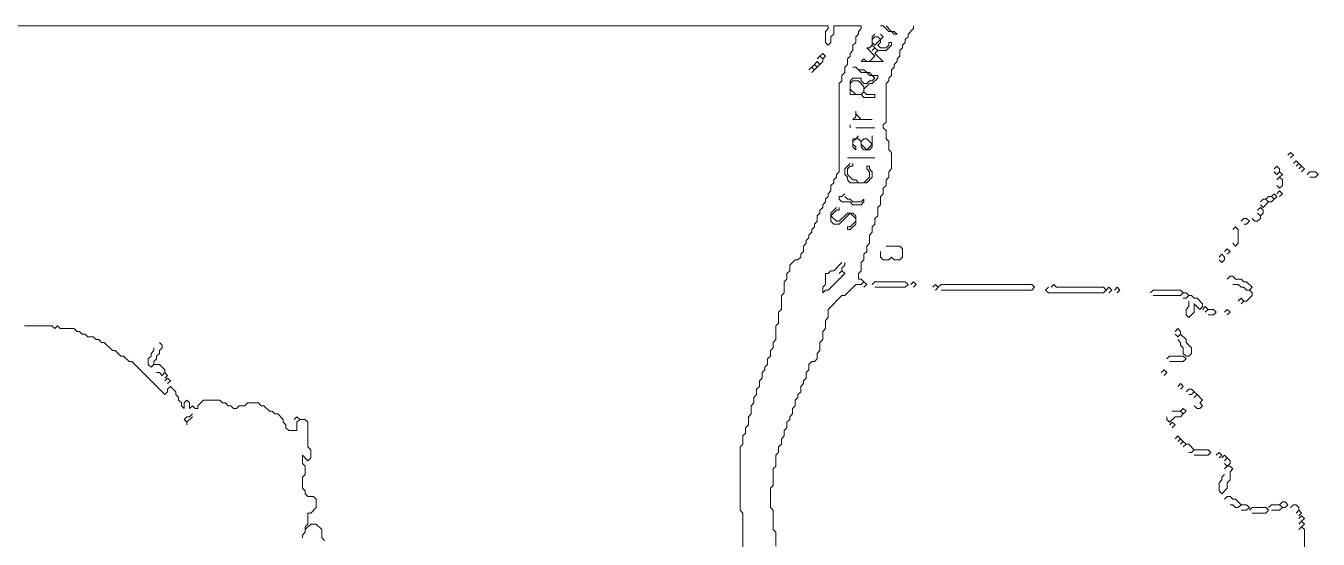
# Model space of a CAD drawing. Header units: metres. Extents: x 0 to 1919, y -1079 to 0.
# Drawn here: x 823.5 to 1293, y -186.5 to 0 of the extents above; entities that cross this region are included whole.
import ezdxf

# ---------------------------------------------------------------- set-up
doc = ezdxf.new("R2010")
doc.units = ezdxf.units.M
doc.layers.add('greeny green lines', color=3, linetype='Continuous')

msp = doc.modelspace()

# ---------------------------------------------------------------- linework, layer by layer
at = {"layer": 'greeny green lines', "lineweight": 20}
for p, q in [((1115, 0), (281, 0)), ((1115, -1), (1115, 0)), ((1127, 0), (1117, 0)), ((1117, 0), (1117, -3)), ((1127, -1), (1127, 0)), ((1134, 0), (1135, 0)), ((1134, 0), (1135, 0)), ((1135, 0), (1137, -2)), ((1138, -2), (1136, 0)), ((1146, 0), (1146, -1)), ((1146, 0), (1146, -1)), ((1114, -2), (1115, -1)), ((1114, -6), (1114, -2)), ((1117, -3), (1116, -4)), ((1116, -4), (1116, -6)), ((1125, -4), (1126, -3)), ((1125, -6), (1125, -4)), ((1126, -2), (1127, -1)), ((1126, -3), (1126, -2)), ((1132, -3), (1131, -4)), ((1132, -3), (1131, -4)), ((1131, -4), (1131, -7)), ((1131, -5), (1132, -4)), ((1131, -5), (1132, -4)), ((1132, -4), (1133, -4)), ((1133, -4), (1134, -5)), ((1135, -4), (1134, -3)), ((1134, -5), (1135, -4)), ((1137, -2), (1138, -2)), ((1138, -2), (1139, -3)), ((1139, -2), (1138, -2)), ((1140, -3), (1139, -2)), ((1139, -3), (1140, -3)), ((1144, -4), (1143, -5)), ((1146, -1), (1144, -3)), ((1144, -3), (1144, -4)), ((1115, -7), (1114, -6)), ((1116, -6), (1115, -7)), ((1123, -10), (1124, -9)), ((1124, -7), (1125, -6)), ((1124, -9), (1124, -7)), ((1130, -8), (1129, -8)), ((1129, -8), (1132, -11)), ((1131, -7), (1130, -8)), ((1130, -8), (1131, -7)), ((1130, -8), (1131, -7)), ((1132, -7), (1131, -6)), ((1131, -7), (1132, -8)), ((1131, -9), (1132, -8)), ((1131, -9), (1132, -8)), ((1132, -8), (1131, -9)), ((1134, -5), (1132, -7)), ((1132, -8), (1133, -9)), ((1132, -10), (1133, -9)), ((1133, -9), (1132, -10)), ((1133, -7), (1134, -6)), ((1134, -8), (1133, -7)), ((1133, -9), (1136, -9)), ((1134, -6), (1134, -5)), ((1136, -8), (1134, -8)), ((1136, -9), (1138, -7)), ((1137, -7), (1136, -8)), ((1138, -6), (1137, -6)), ((1137, -6), (1137, -7)), ((1138, -7), (1138, -6)), ((1142, -8), (1141, -9)), ((1141, -9), (1141, -11)), ((1143, -6), (1142, -7)), ((1142, -7), (1142, -8)), ((1143, -5), (1143, -6)), ((1109, -15), (1110, -14)), ((1109, -15), (1110, -14)), ((1110, -14), (1111, -13)), ((1110, -14), (1111, -13)), ((1110, -14), (1111, -15)), ((1111, -12), (1112, -11)), ((1111, -12), (1112, -11)), ((1111, -13), (1112, -14)), ((1112, -14), (1111, -13)), ((1112, -14), (1111, -15)), ((1112, -11), (1113, -10)), ((1112, -11), (1113, -10)), ((1112, -11), (1113, -12)), ((1113, -13), (1112, -14)), ((1113, -10), (1114, -11)), ((1114, -11), (1113, -12)), ((1113, -12), (1113, -13)), ((1121, -15), (1122, -14)), ((1122, -12), (1123, -11)), ((1122, -14), (1122, -12)), ((1123, -11), (1123, -10)), ((1128, -12), (1127, -13)), ((1127, -13), (1135, -13)), ((1129, -13), (1128, -12)), ((1130, -13), (1129, -13)), ((1132, -11), (1130, -13)), ((1135, -13), (1132, -10)), ((1140, -13), (1139, -14)), ((1139, -14), (1139, -15)), ((1141, -11), (1140, -12)), ((1140, -12), (1140, -13)), ((1108, -16), (1109, -15)), ((1108, -16), (1109, -15)), ((1109, -15), (1110, -16)), ((1110, -16), (1109, -17)), ((1111, -15), (1110, -16)), ((1120, -18), (1121, -17)), ((1120, -20), (1120, -18)), ((1121, -17), (1121, -15)), ((1124, -15), (1125, -15)), ((1124, -15), (1125, -15)), ((1125, -15), (1127, -17)), ((1126, -16), (1125, -15)), ((1128, -16), (1126, -16)), ((1127, -17), (1129, -17)), ((1129, -17), (1128, -16)), ((1129, -17), (1130, -18)), ((1130, -17), (1129, -17)), ((1131, -18), (1130, -17)), ((1130, -18), (1131, -18)), ((1131, -18), (1132, -19)), ((1133, -18), (1131, -18)), ((1133, -19), (1133, -18)), ((1138, -18), (1137, -19)), ((1139, -15), (1138, -16)), ((1138, -16), (1138, -18)), ((1119, -21), (1120, -20)), ((1119, -53), (1119, -21)), ((1124, -19), (1123, -20)), ((1123, -20), (1123, -25)), ((1123, -21), (1124, -20)), ((1123, -21), (1124, -20)), ((1125, -25), (1123, -23)), ((1127, -19), (1124, -19)), ((1124, -20), (1126, -20)), ((1126, -20), (1128, -22)), ((1127, -20), (1127, -19)), ((1128, -21), (1127, -20)), ((1129, -21), (1128, -21)), ((1128, -23), (1130, -21)), ((1128, -22), (1128, -24)), ((1128, -24), (1128, -23)), ((1130, -20), (1129, -21)), ((1131, -20), (1130, -20)), ((1130, -21), (1131, -21)), ((1132, -19), (1131, -20)), ((1131, -21), (1133, -19)), ((1137, -20), (1136, -21)), ((1136, -21), (1136, -35)), ((1137, -19), (1137, -20)), ((1123, -25), (1127, -25)), ((1127, -25), (1125, -25)), ((1128, -24), (1127, -25)), ((1127, -25), (1128, -26)), ((1129, -25), (1128, -24)), ((1128, -26), (1132, -26)), ((1132, -25), (1129, -25)), ((1132, -26), (1132, -25)), ((1125, -31), (1125, -33)), ((1125, -31), (1125, -33)), ((1127, -34), (1125, -32)), ((1123, -36), (1123, -37)), ((1123, -36), (1123, -37)), ((1125, -33), (1124, -34)), ((1124, -34), (1131, -34)), ((1125, -37), (1132, -37)), ((1125, -37), (1132, -37)), ((1131, -34), (1127, -34)), ((1136, -35), (1135, -36)), ((1135, -36), (1135, -37)), ((1135, -37), (1136, -38)), ((1125, -41), (1124, -41)), ((1124, -41), (1124, -44)), ((1124, -42), (1125, -41)), ((1124, -43), (1124, -42)), ((1126, -40), (1125, -41)), ((1126, -40), (1125, -41)), ((1125, -41), (1126, -41)), ((1126, -41), (1127, -42)), ((1127, -42), (1128, -41)), ((1127, -42), (1128, -41)), ((1127, -42), (1127, -44)), ((1128, -41), (1129, -41)), ((1129, -41), (1131, -43)), ((1131, -44), (1131, -40)), ((1136, -38), (1136, -41)), ((1136, -41), (1137, -42)), ((1137, -42), (1137, -45)), ((1125, -44), (1124, -43)), ((1124, -44), (1125, -45)), ((1125, -45), (1125, -44)), ((1129, -45), (1127, -43)), ((1127, -44), (1128, -45)), ((1128, -45), (1130, -45)), ((1131, -43), (1129, -45)), ((1130, -45), (1131, -44)), ((1137, -45), (1138, -46)), ((1138, -46), (1138, -52)), ((1282, -47), (1283, -46)), ((1282, -47), (1283, -46)), ((1283, -46), (1284, -47)), ((1123, -50), (1121, -52)), ((1123, -50), (1121, -52)), ((1122, -48), (1132, -48)), ((1122, -48), (1132, -48)), ((1122, -52), (1123, -51)), ((1123, -51), (1124, -51)), ((1124, -51), (1124, -50)), ((1130, -51), (1129, -51)), ((1129, -51), (1129, -52)), ((1130, -52), (1130, -51)), ((1277, -52), (1278, -51)), ((1277, -52), (1278, -51)), ((1278, -51), (1279, -52)), ((1284, -47), (1283, -48)), ((1284, -50), (1285, -49)), ((1284, -50), (1285, -49)), ((1285, -49), (1286, -50)), ((1285, -51), (1286, -50)), ((1285, -51), (1286, -50)), ((1286, -50), (1285, -51)), ((1286, -50), (1287, -51)), ((1286, -52), (1287, -51)), ((1286, -52), (1287, -51)), ((1287, -51), (1286, -52)), ((1287, -51), (1288, -52)), ((1117, -56), (1118, -55)), ((1117, -57), (1117, -56)), ((1118, -54), (1119, -53)), ((1118, -55), (1118, -54)), ((1121, -52), (1121, -54)), ((1121, -54), (1122, -55)), ((1122, -54), (1122, -52)), ((1124, -56), (1122, -54)), ((1122, -55), (1122, -56)), ((1122, -56), (1123, -57)), ((1125, -56), (1124, -56)), ((1126, -57), (1125, -56)), ((1130, -55), (1128, -57)), ((1129, -52), (1130, -53)), ((1129, -57), (1131, -55)), ((1131, -53), (1130, -52)), ((1130, -53), (1130, -55)), ((1131, -55), (1131, -53)), ((1137, -55), (1136, -56)), ((1136, -56), (1136, -58)), ((1138, -52), (1137, -53)), ((1137, -53), (1137, -55)), ((1278, -54), (1277, -53)), ((1278, -54), (1279, -53)), ((1278, -54), (1279, -53)), ((1279, -53), (1278, -54)), ((1278, -56), (1279, -55)), ((1278, -56), (1279, -55)), ((1279, -52), (1279, -53)), ((1279, -53), (1280, -54)), ((1280, -54), (1279, -55)), ((1279, -55), (1280, -56)), ((1280, -56), (1280, -58)), ((1288, -52), (1287, -53)), ((1289, -54), (1290, -53)), ((1289, -54), (1290, -53)), ((1290, -53), (1292, -53)), ((1292, -55), (1290, -55)), ((1292, -53), (1293, -54)), ((1293, -54), (1292, -55)), ((1115, -61), (1116, -60)), ((1115, -62), (1115, -61)), ((1116, -58), (1117, -57)), ((1116, -60), (1116, -58)), ((1121, -61), (1120, -62)), ((1121, -61), (1120, -62)), ((1123, -57), (1129, -57)), ((1128, -57), (1126, -57)), ((1135, -61), (1134, -62)), ((1136, -58), (1135, -59)), ((1135, -59), (1135, -61)), ((1276, -62), (1277, -61)), ((1276, -62), (1277, -61)), ((1277, -61), (1278, -62)), ((1279, -59), (1278, -58)), ((1278, -61), (1279, -60)), ((1278, -61), (1279, -60)), ((1280, -58), (1279, -59)), ((1279, -60), (1280, -61)), ((1280, -61), (1279, -62)), ((1113, -65), (1114, -64)), ((1113, -66), (1113, -65)), ((1114, -63), (1115, -62)), ((1114, -64), (1114, -63)), ((1120, -62), (1119, -62)), ((1119, -62), (1119, -63)), ((1119, -63), (1120, -64)), ((1120, -64), (1123, -64)), ((1122, -63), (1121, -62)), ((1123, -63), (1122, -63)), ((1124, -64), (1123, -63)), ((1123, -64), (1124, -65)), ((1127, -64), (1124, -64)), ((1124, -65), (1127, -65)), ((1128, -63), (1127, -64)), ((1127, -65), (1128, -64)), ((1128, -64), (1128, -63)), ((1134, -65), (1133, -66)), ((1134, -62), (1134, -65)), ((1272, -64), (1273, -63)), ((1272, -64), (1273, -63)), ((1273, -66), (1272, -65)), ((1273, -63), (1274, -63)), ((1275, -64), (1273, -66)), ((1274, -63), (1275, -62)), ((1274, -63), (1275, -62)), ((1274, -63), (1275, -64)), ((1275, -62), (1276, -62)), ((1276, -64), (1275, -64)), ((1276, -62), (1277, -63)), ((1277, -63), (1276, -64)), ((1278, -62), (1277, -63)), ((1111, -69), (1112, -68)), ((1111, -71), (1111, -69)), ((1112, -67), (1113, -66)), ((1112, -68), (1112, -67)), ((1118, -66), (1116, -68)), ((1118, -66), (1116, -68)), ((1116, -69), (1118, -67)), ((1116, -68), (1116, -71)), ((1118, -71), (1116, -69)), ((1118, -67), (1119, -67)), ((1119, -67), (1119, -66)), ((1119, -72), (1123, -68)), ((1122, -68), (1119, -71)), ((1124, -68), (1122, -68)), ((1123, -68), (1125, -70)), ((1125, -69), (1124, -68)), ((1125, -72), (1125, -69)), ((1125, -70), (1125, -71)), ((1133, -69), (1132, -70)), ((1132, -70), (1132, -72)), ((1133, -66), (1133, -69)), ((1265, -71), (1266, -70)), ((1265, -71), (1266, -70)), ((1266, -70), (1267, -70)), ((1267, -70), (1268, -71)), ((1270, -71), (1269, -70)), ((1271, -67), (1272, -66)), ((1271, -67), (1272, -66)), ((1271, -68), (1272, -69)), ((1271, -68), (1272, -69)), ((1272, -69), (1271, -68)), ((1272, -70), (1271, -71)), ((1272, -66), (1273, -67)), ((1273, -68), (1272, -69)), ((1272, -69), (1272, -70)), ((1273, -67), (1273, -68)), ((1108, -76), (1109, -75)), ((1109, -74), (1110, -73)), ((1109, -75), (1109, -74)), ((1110, -72), (1111, -71)), ((1110, -73), (1110, -72)), ((1116, -71), (1117, -72)), ((1117, -72), (1119, -72)), ((1119, -71), (1118, -71)), ((1123, -73), (1122, -73)), ((1122, -73), (1122, -74)), ((1122, -74), (1123, -74)), ((1125, -71), (1123, -73)), ((1123, -74), (1125, -72)), ((1131, -75), (1130, -76)), ((1132, -72), (1131, -73)), ((1131, -73), (1131, -75)), ((1262, -74), (1263, -73)), ((1262, -74), (1263, -73)), ((1263, -73), (1264, -74)), ((1264, -74), (1264, -79)), ((1267, -72), (1266, -72)), ((1268, -71), (1267, -72)), ((1271, -71), (1270, -71)), ((1106, -80), (1107, -79)), ((1107, -78), (1108, -77)), ((1107, -79), (1107, -78)), ((1108, -77), (1108, -76)), ((1130, -79), (1129, -80)), ((1130, -76), (1130, -79)), ((1263, -80), (1262, -79)), ((1264, -79), (1263, -80)), ((1104, -85), (1105, -84)), ((1105, -83), (1106, -82)), ((1105, -84), (1105, -83)), ((1106, -82), (1106, -80)), ((1129, -82), (1128, -83)), ((1128, -83), (1128, -85)), ((1129, -80), (1129, -82)), ((1134, -84), (1134, -82)), ((1135, -85), (1134, -84)), ((1136, -80), (1141, -80)), ((1136, -80), (1141, -80)), ((1138, -84), (1137, -85)), ((1139, -85), (1138, -84)), ((1141, -80), (1142, -81)), ((1142, -84), (1141, -85)), ((1142, -81), (1142, -84)), ((1257, -84), (1258, -83)), ((1257, -84), (1258, -83)), ((1258, -83), (1259, -84)), ((1259, -82), (1260, -81)), ((1259, -82), (1260, -81)), ((1259, -84), (1259, -85)), ((1260, -81), (1261, -82)), ((1261, -82), (1260, -83)), ((1100, -90), (1101, -89)), ((1101, -87), (1103, -85)), ((1101, -89), (1101, -87)), ((1103, -85), (1104, -85)), ((1116, -89), (1115, -90)), ((1117, -89), (1116, -89)), ((1120, -86), (1117, -89)), ((1120, -86), (1117, -89)), ((1119, -90), (1120, -89)), ((1119, -90), (1120, -89)), ((1120, -88), (1121, -87)), ((1120, -89), (1120, -88)), ((1121, -90), (1120, -89)), ((1120, -89), (1121, -90)), ((1121, -87), (1121, -86)), ((1127, -89), (1126, -90)), ((1128, -85), (1127, -86)), ((1127, -86), (1127, -89)), ((1137, -85), (1135, -85)), ((1141, -85), (1139, -85)), ((1258, -86), (1257, -85)), ((1259, -85), (1258, -86)), ((1099, -93), (1100, -92)), ((1099, -97), (1099, -93)), ((1100, -92), (1100, -90)), ((1115, -90), (1114, -90)), ((1114, -90), (1114, -94)), ((1115, -96), (1121, -90)), ((1121, -90), (1120, -91)), ((1126, -90), (1126, -92)), ((1126, -92), (1127, -92)), ((1127, -92), (1128, -93)), ((1128, -93), (1127, -94)), ((1127, -94), (1128, -93)), ((1127, -94), (1128, -93)), ((1128, -93), (1129, -94)), ((1131, -94), (1132, -93)), ((1131, -94), (1132, -93)), ((1132, -93), (1143, -93)), ((1143, -93), (1144, -94)), ((1145, -94), (1146, -93)), ((1145, -94), (1146, -93)), ((1146, -93), (1147, -94)), ((1260, -92), (1261, -91)), ((1260, -92), (1261, -91)), ((1261, -91), (1262, -91)), ((1262, -91), (1263, -92)), ((1263, -92), (1265, -92)), ((1265, -92), (1266, -93)), ((1266, -93), (1267, -93)), ((1267, -93), (1269, -95)), ((1098, -98), (1099, -97)), ((1098, -103), (1098, -98)), ((1114, -94), (1113, -95)), ((1113, -95), (1113, -97)), ((1113, -97), (1114, -96)), ((1114, -96), (1115, -96)), ((1120, -98), (1115, -103)), ((1121, -98), (1120, -98)), ((1125, -94), (1121, -98)), ((1127, -94), (1125, -94)), ((1129, -94), (1128, -95)), ((1143, -95), (1132, -95)), ((1144, -94), (1143, -95)), ((1147, -94), (1146, -95)), ((1153, -95), (1154, -94)), ((1153, -95), (1154, -94)), ((1154, -94), (1155, -95)), ((1155, -95), (1154, -96)), ((1155, -95), (1156, -94)), ((1155, -95), (1156, -94)), ((1156, -94), (1189, -94)), ((1189, -96), (1156, -96)), ((1189, -94), (1190, -95)), ((1190, -95), (1189, -96)), ((1194, -96), (1195, -95)), ((1195, -97), (1194, -96)), ((1215, -97), (1195, -97)), ((1196, -95), (1197, -94)), ((1196, -95), (1197, -94)), ((1197, -94), (1198, -95)), ((1198, -95), (1215, -95)), ((1215, -95), (1216, -96)), ((1216, -96), (1215, -97)), ((1216, -96), (1217, -95)), ((1216, -96), (1217, -95)), ((1217, -95), (1218, -96)), ((1218, -96), (1217, -97)), ((1219, -96), (1220, -95)), ((1219, -96), (1220, -95)), ((1220, -95), (1221, -96)), ((1221, -96), (1220, -97)), ((1232, -97), (1233, -96)), ((1232, -97), (1233, -96)), ((1233, -96), (1243, -96)), ((1243, -98), (1233, -98)), ((1243, -96), (1244, -97)), ((1243, -98), (1244, -97)), ((1243, -98), (1244, -97)), ((1244, -97), (1243, -98)), ((1244, -97), (1245, -97)), ((1245, -97), (1246, -98)), ((1245, -99), (1246, -98)), ((1245, -99), (1246, -98)), ((1246, -98), (1245, -99)), ((1246, -98), (1247, -98)), ((1247, -98), (1248, -99)), ((1264, -94), (1262, -94)), ((1265, -95), (1264, -94)), ((1266, -95), (1265, -95)), ((1267, -96), (1266, -95)), ((1268, -96), (1267, -96)), ((1269, -98), (1267, -100)), ((1269, -95), (1268, -96)), ((1268, -96), (1269, -97)), ((1268, -96), (1269, -97)), ((1269, -97), (1269, -98)), ((1097, -104), (1098, -103)), ((1115, -103), (1115, -106)), ((1245, -99), (1244, -99)), ((1245, -103), (1246, -102)), ((1245, -105), (1245, -103)), ((1246, -102), (1246, -100)), ((1248, -99), (1249, -99)), ((1250, -103), (1248, -101)), ((1248, -101), (1248, -104)), ((1249, -99), (1251, -101)), ((1251, -102), (1250, -103)), ((1251, -101), (1251, -102)), ((1251, -103), (1252, -102)), ((1251, -103), (1252, -102)), ((1252, -102), (1253, -103)), ((1252, -104), (1253, -103)), ((1252, -104), (1253, -103)), ((1253, -103), (1252, -104)), ((1253, -103), (1255, -103)), ((1255, -103), (1256, -104)), ((1259, -104), (1260, -103)), ((1259, -104), (1260, -103)), ((1260, -103), (1261, -104)), ((1264, -100), (1265, -99)), ((1264, -100), (1265, -99)), ((1265, -99), (1266, -100)), ((1266, -100), (1265, -99)), ((1266, -100), (1265, -101)), ((1267, -100), (1266, -100)), ((1097, -108), (1097, -104)), ((1115, -106), (1114, -107)), ((1114, -107), (1114, -110)), ((1246, -106), (1245, -105)), ((1248, -104), (1246, -106)), ((1255, -105), (1253, -105)), ((1256, -104), (1255, -105)), ((1261, -104), (1260, -105)), ((823, -109), (833, -109)), ((833, -109), (834, -110)), ((834, -110), (835, -109)), ((835, -109), (836, -110)), ((836, -110), (841, -110)), ((841, -110), (842, -111)), ((842, -111), (843, -111)), ((843, -111), (844, -112)), ((844, -112), (845, -112)), ((845, -112), (846, -113)), ((1096, -109), (1097, -108)), ((1096, -114), (1096, -109)), ((1114, -110), (1113, -111)), ((1113, -111), (1113, -114)), ((1241, -111), (1242, -110)), ((1241, -111), (1242, -110)), ((1242, -113), (1241, -112)), ((1242, -110), (1243, -111)), ((1242, -113), (1243, -112)), ((1242, -113), (1243, -112)), ((1243, -112), (1242, -113)), ((1243, -111), (1243, -112)), ((1243, -112), (1245, -114)), ((846, -113), (848, -113)), ((848, -113), (849, -114)), ((849, -114), (850, -114)), ((850, -114), (851, -115)), ((851, -115), (852, -115)), ((852, -115), (855, -118)), ((870, -118), (870, -117)), ((872, -115), (873, -116)), ((872, -115), (873, -116)), ((873, -117), (872, -118)), ((873, -116), (873, -117)), ((1094, -118), (1095, -117)), ((1095, -115), (1096, -114)), ((1095, -117), (1095, -115)), ((1113, -114), (1112, -115)), ((1112, -115), (1112, -118)), ((1243, -115), (1242, -114)), ((1243, -116), (1243, -115)), ((1244, -117), (1243, -116)), ((1244, -119), (1244, -117)), ((1245, -114), (1245, -115)), ((1245, -115), (1247, -117)), ((1247, -117), (1247, -119)), ((855, -118), (856, -118)), ((856, -118), (858, -120)), ((858, -120), (859, -120)), ((859, -120), (861, -122)), ((861, -122), (862, -122)), ((862, -122), (874, -134)), ((868, -121), (869, -120)), ((868, -123), (868, -121)), ((869, -119), (870, -118)), ((869, -120), (869, -119)), ((871, -121), (870, -122)), ((870, -122), (870, -123)), ((872, -119), (871, -120)), ((871, -120), (871, -121)), ((872, -118), (872, -119)), ((1093, -121), (1094, -120)), ((1093, -123), (1093, -121)), ((1094, -120), (1094, -118)), ((1109, -122), (1108, -123)), ((1110, -122), (1109, -122)), ((1111, -121), (1110, -122)), ((1112, -118), (1111, -119)), ((1111, -119), (1111, -121)), ((1238, -121), (1239, -120)), ((1238, -121), (1239, -120)), ((1239, -120), (1244, -120)), ((1244, -122), (1239, -122)), ((1245, -120), (1244, -119)), ((1244, -120), (1245, -121)), ((1245, -121), (1244, -122)), ((1246, -120), (1245, -120)), ((1247, -119), (1246, -120)), ((869, -124), (868, -123)), ((869, -124), (870, -123)), ((869, -124), (870, -123)), ((870, -123), (869, -124)), ((870, -123), (872, -123)), ((872, -126), (871, -126)), ((872, -123), (874, -125)), ((873, -127), (872, -126)), ((873, -127), (874, -126)), ((873, -127), (874, -126)), ((874, -126), (873, -127)), ((874, -125), (874, -126)), ((874, -126), (875, -127)), ((1091, -126), (1092, -125)), ((1091, -128), (1091, -126)), ((1092, -124), (1093, -123)), ((1092, -125), (1092, -124)), ((1108, -125), (1107, -126)), ((1107, -126), (1107, -128)), ((1108, -123), (1108, -125)), ((1236, -126), (1237, -125)), ((1236, -126), (1237, -125)), ((1237, -125), (1238, -126)), ((1238, -126), (1237, -127)), ((875, -127), (874, -128)), ((874, -129), (875, -128)), ((874, -129), (875, -128)), ((875, -128), (876, -129)), ((876, -129), (875, -130)), ((875, -132), (876, -131)), ((876, -131), (878, -133)), ((1089, -132), (1090, -131)), ((1090, -129), (1091, -128)), ((1090, -131), (1090, -129)), ((1106, -130), (1105, -131)), ((1105, -131), (1105, -133)), ((1107, -128), (1106, -129)), ((1106, -129), (1106, -130)), ((1242, -131), (1243, -130)), ((1242, -131), (1243, -130)), ((1243, -130), (1244, -131)), ((1244, -131), (1243, -132)), ((874, -134), (875, -133)), ((875, -133), (875, -132)), ((878, -133), (878, -134)), ((878, -134), (879, -135)), ((879, -135), (879, -136)), ((879, -136), (880, -137)), ((881, -137), (882, -136)), ((882, -136), (883, -137)), ((886, -138), (888, -136)), ((888, -136), (894, -136)), ((894, -136), (895, -137)), ((1088, -135), (1089, -134)), ((1088, -137), (1088, -135)), ((1089, -134), (1089, -132)), ((1104, -135), (1103, -136)), ((1103, -136), (1103, -138)), ((1105, -133), (1104, -134)), ((1104, -134), (1104, -135)), ((1245, -133), (1246, -132)), ((1245, -133), (1246, -132)), ((1246, -132), (1247, -132)), ((1247, -134), (1246, -134)), ((1247, -132), (1248, -133)), ((1247, -134), (1248, -133)), ((1247, -134), (1248, -133)), ((1248, -133), (1247, -134)), ((1248, -133), (1249, -134)), ((1248, -135), (1249, -134)), ((1248, -135), (1249, -134)), ((1249, -134), (1248, -135)), ((1249, -134), (1251, -136)), ((1251, -136), (1250, -137)), ((880, -137), (880, -138)), ((880, -138), (881, -139)), ((881, -139), (881, -137)), ((883, -137), (883, -139)), ((883, -139), (884, -138)), ((884, -138), (885, -139)), ((885, -139), (886, -139)), ((886, -139), (886, -138)), ((895, -137), (896, -137)), ((896, -137), (897, -138)), ((897, -138), (898, -138)), ((898, -138), (899, -139)), ((899, -139), (900, -139)), ((900, -139), (901, -138)), ((901, -138), (903, -138)), ((903, -138), (904, -137)), ((904, -137), (908, -137)), ((908, -137), (909, -138)), ((909, -138), (910, -138)), ((910, -138), (912, -140)), ((912, -140), (913, -140)), ((913, -140), (914, -141)), ((1087, -138), (1088, -137)), ((1087, -141), (1087, -138)), ((1103, -138), (1102, -139)), ((1102, -139), (1102, -141)), ((1240, -140), (1243, -140)), ((1240, -140), (1243, -140)), ((1243, -140), (1244, -139)), ((1243, -140), (1244, -139)), ((1243, -140), (1244, -141)), ((1244, -139), (1245, -140)), ((1245, -140), (1244, -141)), ((1249, -139), (1248, -138)), ((1250, -139), (1249, -139)), ((1250, -137), (1251, -138)), ((1251, -138), (1250, -139)), ((882, -142), (881, -143)), ((881, -143), (882, -144)), ((883, -142), (882, -142)), ((882, -144), (884, -142)), ((882, -144), (882, -145)), ((882, -145), (882, -144)), ((884, -141), (883, -142)), ((884, -141), (883, -142)), ((914, -141), (915, -141)), ((915, -141), (917, -143)), ((917, -143), (917, -144)), ((917, -144), (918, -145)), ((918, -145), (918, -146)), ((921, -143), (922, -142)), ((921, -143), (922, -142)), ((922, -142), (923, -143)), ((922, -144), (923, -143)), ((923, -143), (922, -144)), ((922, -147), (922, -144)), ((923, -143), (925, -143)), ((925, -143), (926, -144)), ((926, -144), (926, -153)), ((1085, -146), (1086, -145)), ((1086, -142), (1087, -141)), ((1086, -145), (1086, -142)), ((1101, -143), (1100, -144)), ((1100, -144), (1100, -146)), ((1102, -141), (1101, -142)), ((1101, -142), (1101, -143)), ((1238, -143), (1238, -142)), ((1239, -144), (1238, -143)), ((1241, -142), (1239, -144)), ((1239, -145), (1240, -144)), ((1239, -145), (1240, -144)), ((1240, -144), (1241, -145)), ((1241, -145), (1240, -146)), ((1243, -142), (1241, -142)), ((1244, -141), (1243, -142)), ((918, -146), (919, -147)), ((919, -147), (922, -147)), ((1084, -149), (1085, -148)), ((1084, -152), (1084, -149)), ((1085, -148), (1085, -146)), ((1099, -149), (1098, -150)), ((1098, -150), (1098, -152)), ((1100, -146), (1099, -147)), ((1099, -147), (1099, -149)), ((1241, -150), (1242, -149)), ((1241, -150), (1242, -149)), ((1242, -149), (1243, -150)), ((1242, -151), (1243, -150)), ((1242, -151), (1243, -150)), ((1243, -150), (1242, -151)), ((1243, -150), (1244, -151)), ((926, -153), (927, -154)), ((927, -154), (927, -157)), ((1083, -153), (1084, -152)), ((1083, -176), (1083, -153)), ((1098, -152), (1097, -153)), ((1097, -153), (1097, -155)), ((1243, -152), (1244, -151)), ((1243, -152), (1244, -151)), ((1244, -151), (1243, -152)), ((1244, -151), (1245, -152)), ((1244, -153), (1245, -152)), ((1244, -153), (1245, -152)), ((1245, -152), (1244, -153)), ((1245, -152), (1246, -152)), ((1246, -152), (1248, -154)), ((1247, -155), (1248, -154)), ((1247, -155), (1248, -154)), ((1248, -154), (1247, -155)), ((1248, -154), (1253, -154)), ((1253, -154), (1254, -155)), ((926, -158), (924, -156)), ((924, -156), (924, -159)), ((924, -159), (925, -160)), ((927, -157), (926, -158)), ((1097, -155), (1096, -156)), ((1096, -156), (1096, -160)), ((1247, -155), (1246, -155)), ((1253, -156), (1248, -156)), ((1254, -155), (1253, -156)), ((1256, -156), (1257, -155)), ((1256, -156), (1257, -155)), ((1257, -155), (1258, -156)), ((1258, -156), (1257, -157)), ((1258, -157), (1259, -156)), ((1258, -157), (1259, -156)), ((1259, -156), (1260, -157)), ((1259, -158), (1260, -157)), ((1259, -158), (1260, -157)), ((1260, -157), (1259, -158)), ((1260, -160), (1259, -159)), ((1260, -157), (1261, -158)), ((1261, -159), (1260, -160)), ((1261, -158), (1261, -159)), ((925, -163), (924, -164)), ((924, -164), (924, -168)), ((925, -160), (925, -163)), ((1096, -160), (1095, -161)), ((1095, -161), (1095, -167)), ((1258, -164), (1259, -163)), ((1258, -165), (1258, -164)), ((1259, -161), (1260, -160)), ((1259, -161), (1260, -160)), ((1260, -160), (1261, -160)), ((1261, -160), (1262, -161)), ((1262, -161), (1261, -162)), ((1261, -162), (1261, -165)), ((924, -168), (925, -169)), ((925, -169), (925, -170)), ((1095, -167), (1094, -168)), ((1094, -168), (1094, -175)), ((1257, -166), (1258, -165)), ((1257, -169), (1257, -166)), ((1258, -170), (1257, -169)), ((1260, -168), (1258, -170)), ((1261, -165), (1260, -166)), ((1260, -166), (1260, -168)), ((925, -170), (926, -171)), ((926, -171), (928, -171)), ((928, -171), (929, -172)), ((929, -172), (929, -175)), ((1259, -172), (1260, -171)), ((1259, -172), (1260, -171)), ((1260, -171), (1261, -171)), ((1261, -171), (1262, -172)), ((1262, -172), (1263, -172)), ((1263, -172), (1265, -174)), ((1279, -174), (1280, -173)), ((1279, -174), (1280, -173)), ((1280, -173), (1281, -173)), ((1281, -173), (1282, -174)), ((927, -177), (926, -177)), ((926, -177), (926, -181)), ((929, -175), (927, -177)), ((1084, -177), (1083, -176)), ((1084, -191), (1084, -177)), ((1094, -175), (1095, -176)), ((1095, -176), (1095, -183)), ((1262, -174), (1261, -174)), ((1263, -175), (1262, -174)), ((1264, -175), (1263, -175)), ((1264, -175), (1265, -174)), ((1264, -175), (1265, -174)), ((1265, -174), (1264, -175)), ((1265, -174), (1267, -174)), ((1267, -176), (1265, -176)), ((1267, -174), (1268, -175)), ((1268, -175), (1267, -176)), ((1268, -176), (1269, -175)), ((1268, -176), (1269, -175)), ((1269, -175), (1274, -175)), ((1274, -177), (1269, -177)), ((1274, -175), (1275, -176)), ((1275, -176), (1274, -177)), ((1275, -175), (1276, -174)), ((1275, -175), (1276, -174)), ((1276, -174), (1279, -174)), ((1279, -176), (1276, -176)), ((1279, -174), (1280, -175)), ((1280, -175), (1279, -176)), ((1281, -175), (1280, -175)), ((1282, -174), (1281, -175)), ((1283, -175), (1284, -174)), ((1283, -175), (1284, -174)), ((1284, -174), (1285, -174)), ((1285, -174), (1286, -175)), ((1285, -177), (1286, -176)), ((1285, -177), (1286, -176)), ((1286, -176), (1285, -177)), ((1286, -175), (1286, -176)), ((1286, -176), (1287, -177)), ((1287, -177), (1286, -178)), ((1286, -179), (1287, -178)), ((1286, -179), (1287, -178)), ((1287, -178), (1288, -179)), ((926, -181), (925, -182)), ((925, -183), (927, -181)), ((925, -182), (925, -184)), ((925, -184), (925, -183)), ((927, -181), (929, -181)), ((929, -181), (931, -183)), ((931, -183), (931, -186)), ((1095, -183), (1096, -184)), ((1286, -181), (1287, -180)), ((1286, -181), (1287, -180)), ((1286, -183), (1287, -182)), ((1286, -183), (1287, -182)), ((1288, -179), (1287, -180)), ((1287, -180), (1288, -181)), ((1288, -181), (1287, -182)), ((1287, -182), (1288, -183)), ((1288, -183), (1288, -190)), ((925, -184), (924, -185)), ((924, -185), (925, -184)), ((924, -185), (924, -186)), ((924, -186), (924, -185)), ((931, -186), (932, -187)), ((1096, -184), (1096, -189))]:
    msp.add_line(p, q, dxfattribs=at)

doc.saveas('drawing.dxf')
